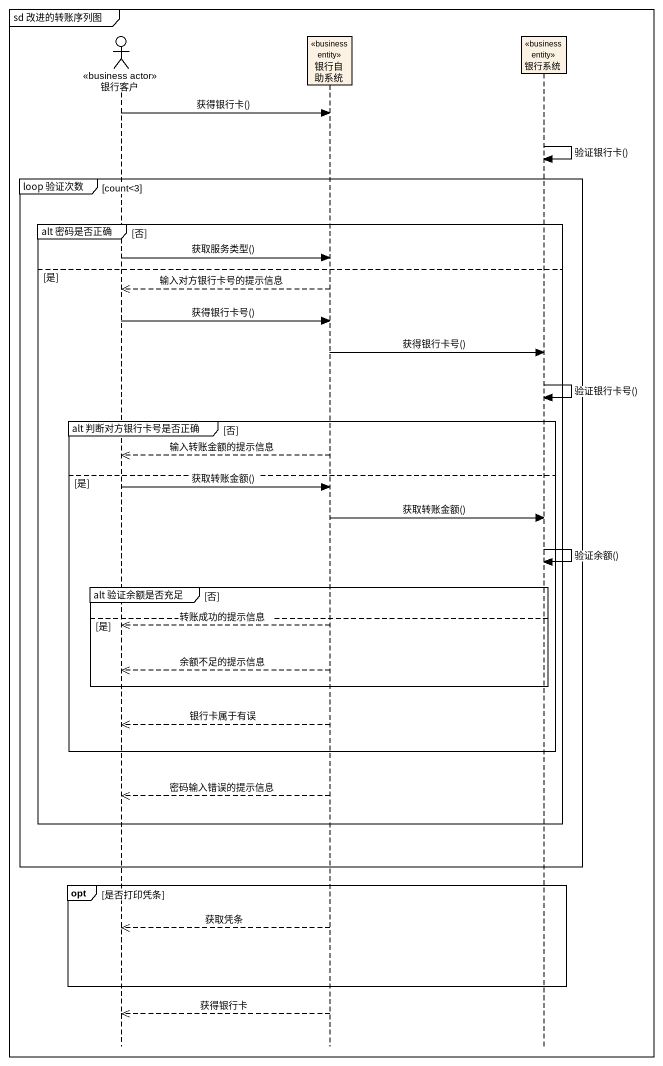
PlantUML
@startuml
mainframe sd 改进的转账序列图
hide footbox
actor 银行客户 <<business actor>>
participant 银行自助系统 <<business entity>>
participant 银行系统 <<business entity>>

银行客户 -> 银行自助系统 : 获得银行卡()
银行系统 -> 银行系统 : 验证银行卡()
group loop 验证次数 [count<3]
  group alt 密码是否正确 [否]
    银行客户 -> 银行自助系统 : 获取服务类型()
  else 是
    银行自助系统 -->> 银行客户 : 输入对方银行卡号的提示信息
    银行客户 -> 银行自助系统 : 获得银行卡号()
    银行自助系统 -> 银行系统 : 获得银行卡号()
    银行系统 -> 银行系统 : 验证银行卡号()
    group alt 判断对方银行卡号是否正确 [否]
      银行自助系统 -->> 银行客户 : 输入转账金额的提示信息
    else 是
      银行客户 -> 银行自助系统 : 获取转账金额()
      银行自助系统 -> 银行系统 : 获取转账金额()
      银行系统 -> 银行系统 : 验证余额()
      group alt 验证余额是否充足 [否]
      else 是
        银行自助系统 -->> 银行客户 : 转账成功的提示信息
        银行自助系统 -->> 银行客户 : 余额不足的提示信息
      end
      银行自助系统 -->> 银行客户 : 银行卡属于有误
    end
    银行自助系统 -->> 银行客户 : 密码输入错误的提示信息
  end
end
opt 是否打印凭条
  银行自助系统 -->> 银行客户 : 获取凭条
end
银行自助系统 -->> 银行客户 : 获得银行卡
@enduml
